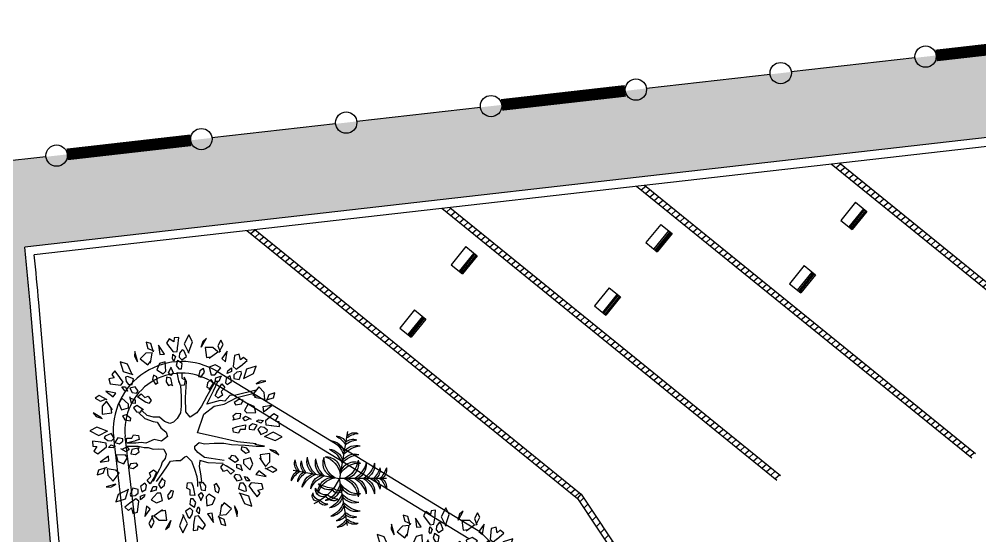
# Model space of a CAD drawing. Extents: x 506 to 706, y 928 to 1038.
# Drawn here: x 544.06 to 560.54, y 967.39 to 976.25 of the extents above; entities that cross this region are included whole.
import ezdxf

# ---------------------------------------------------------------- set-up
doc = ezdxf.new("R2010")
doc.units = 0
doc.header["$LTSCALE"] = 3
doc.header["$MEASUREMENT"] = 0
doc.layers.get('0').update_dxf_attribs({"color": 3, "linetype": 'CONTINUOUS'})
for name, color, linetype in [('BARDA-REJA', 160, 'CONTINUOUS'), ('HAYCH', 30, 'CONTINUOUS'), ('LIN-ESCALERA', 41, 'CONTINUOUS'), ('TEXT', 2, 'CONTINUOUS'), ('TOPE', 200, 'CONTINUOUS')]:
    doc.layers.add(name, color=color, linetype=linetype)
pattern_1 = [(40, (1227.52297, 611.53381), (-0.060261338, 0.071816667), [])]

# ---------------------------------------------------------------- blocks, each defined once
blk = doc.blocks.new('RB15')
for points in [[(-0.1647, 0.4328), (-0.1866, 0.4735), (-0.1741, 0.4954), (-0.1584, 0.4672), (-0.1709, 0.436)], [(-0.0739, 0.461), (-0.0989, 0.5048), (-0.0802, 0.4891), (-0.0708, 0.4579)], [(-0.006, 0.4315), (-0.0259, 0.4868), (-0.0082, 0.5222), (0.0162, 0.4757), (-0.0082, 0.4293)], [(0.0493, 0.4647), (0.0449, 0.5089), (0.0692, 0.5067), (0.0715, 0.4868), (0.0958, 0.5023), (0.1091, 0.4801), (0.0737, 0.4359), (0.0538, 0.4381), (0.0493, 0.4691)], [(-0.1146, 0.4047), (-0.1584, 0.436), (-0.1334, 0.4579), (-0.0927, 0.4579), (-0.0989, 0.4078), (-0.1209, 0.4109)], [(0.1777, 0.4336), (0.1909, 0.4779), (0.2153, 0.4845), (0.2064, 0.4535), (0.1755, 0.4403)], [(-0.2774, 0.364), (-0.3118, 0.3922), (-0.293, 0.4078), (-0.2774, 0.3953), (-0.2711, 0.4234), (-0.2461, 0.4172), (-0.2398, 0.3609), (-0.2555, 0.3484), (-0.2805, 0.3671)], [(-0.127, 0.2203), (-0.1176, 0.1514), (-0.1114, 0.117), (-0.0864, 0.0826), (-0.0676, 0.0669), (-0.0551, 0.0669), (-0.0363, 0.0888), (-0.0426, 0.117), (-0.0394, 0.1671), (-0.0394, 0.2172), (-0.0457, 0.2579), (-0.0488, 0.3299), (-0.0551, 0.3862), (-0.0551, 0.43), (-0.0457, 0.3799)], [(0.1932, 0.3783), (0.1843, 0.4314), (0.2175, 0.4292), (0.2463, 0.4004), (0.2065, 0.3695), (0.1932, 0.3872)], [(0.2618, 0.3894), (0.275, 0.438), (0.2773, 0.4137), (0.2618, 0.3849)], [(-0.293, 0.3015), (-0.3462, 0.3265), (-0.3588, 0.364), (-0.3087, 0.3484), (-0.293, 0.2983)], [(-0.0708, 0.3077), (-0.0896, 0.3327), (-0.0833, 0.3515), (-0.0645, 0.339), (-0.0583, 0.3108), (-0.0739, 0.3077)], [(-0.0426, 0.3862), (-0.0332, 0.2892), (-0.0019, 0.1514), (0.0137, 0.0794), (0.1076, 0.1139), (0.1482, 0.1671), (0.1576, 0.2203), (0.192, 0.286), (0.2139, 0.3768), (0.2296, 0.3862), (0.2045, 0.2798), (0.2014, 0.2485), (0.1733, 0.2234), (0.1764, 0.1984), (0.1576, 0.1295), (0.2264, 0.164), (0.2733, 0.1859), (0.2702, 0.1702), (0.1983, 0.1295), (0.1482, 0.1014), (0.1138, 0.0763), (0.0919, 0.0419), (0.1201, 0.02), (0.192, 0.0168), (0.2733, 0.0231), (0.2952, 0.0106)], [(0.0848, 0.354), (0.0737, 0.3297), (0.087, 0.3164), (0.0981, 0.3319), (0.0826, 0.3607)], [(0.289, 0.3205), (0.314, 0.3737), (0.3515, 0.3862), (0.3359, 0.3361), (0.2859, 0.3205)], [(-0.1741, 0.3108), (-0.1647, 0.2858), (-0.1459, 0.2858), (-0.149, 0.3046), (-0.1803, 0.314)], [(-0.1146, 0.242), (-0.1365, 0.2764), (-0.124, 0.2952), (-0.1052, 0.2796), (-0.1021, 0.2577), (-0.1146, 0.2514), (-0.1177, 0.242)], [(0.0428, 0.281), (0.0538, 0.3319), (0.0295, 0.3297), (0.0295, 0.3032), (0.0118, 0.2943), (0.0162, 0.2678), (0.0361, 0.2655), (0.0428, 0.2855)], [(0.0782, 0.2633), (0.087, 0.3031), (0.1091, 0.3076), (0.1114, 0.2832), (0.0981, 0.2655), (0.0848, 0.27), (0.076, 0.2655)], [(0.1556, 0.2788), (0.16, 0.3097), (0.1777, 0.3186), (0.1822, 0.2965), (0.1667, 0.2721), (0.1534, 0.281)], [(0.3515, 0.3048), (0.3797, 0.3393), (0.3953, 0.3205), (0.3828, 0.3048), (0.411, 0.2986), (0.4047, 0.2735), (0.3484, 0.2673), (0.3359, 0.2829), (0.3547, 0.3079)], [(-0.3619, 0.2743), (-0.4106, 0.2875), (-0.3862, 0.2897), (-0.3575, 0.2743)], [(-0.3509, 0.2057), (-0.404, 0.1968), (-0.4018, 0.23), (-0.373, 0.2588), (-0.342, 0.219), (-0.3597, 0.2057)], [(-0.1522, 0.2295), (-0.1803, 0.2733), (-0.196, 0.2545), (-0.1772, 0.2358), (-0.1835, 0.217), (-0.1616, 0.2014), (-0.1459, 0.2139), (-0.1553, 0.2327)], [(-0.4062, 0.1902), (-0.4504, 0.2034), (-0.4571, 0.2278), (-0.4261, 0.2189), (-0.4128, 0.188)], [(-0.1427, 0.214), (-0.1395, 0.1358), (-0.127, 0.092), (-0.1583, 0.0888), (-0.1958, 0.0951), (-0.2334, 0.1014), (-0.2396, 0.0951)], [(0.217, 0.1796), (0.2608, 0.2078), (0.2421, 0.2234), (0.2233, 0.2047), (0.2045, 0.2109), (0.1889, 0.189), (0.2014, 0.1733), (0.2202, 0.1827)], [(0.2984, 0.2015), (0.2733, 0.1921), (0.2733, 0.1733), (0.2921, 0.1765), (0.3015, 0.2078)], [(0.4203, 0.1921), (0.461, 0.214), (0.4829, 0.2015), (0.4548, 0.1859), (0.4235, 0.1984)], [(-0.2513, 0.1681), (-0.2823, 0.1725), (-0.2911, 0.1902), (-0.269, 0.1946), (-0.2447, 0.1792), (-0.2535, 0.1659)], [(0.2296, 0.142), (0.264, 0.164), (0.2827, 0.1514), (0.2671, 0.1327), (0.2452, 0.1295), (0.2389, 0.142), (0.2296, 0.1452)], [(0.3922, 0.142), (0.4235, 0.1859), (0.4454, 0.1608), (0.4454, 0.1201), (0.3953, 0.1264), (0.3985, 0.1483)], [(-0.4372, 0.0618), (-0.4815, 0.0574), (-0.4793, 0.0817), (-0.4593, 0.0839), (-0.4748, 0.1083), (-0.4527, 0.1216), (-0.4084, 0.0862), (-0.4107, 0.0663), (-0.4416, 0.0618)], [(-0.3266, 0.0973), (-0.3022, 0.0862), (-0.289, 0.0995), (-0.3044, 0.1106), (-0.3332, 0.0951)], [(-0.2359, 0.0907), (-0.2757, 0.0995), (-0.2801, 0.1216), (-0.2558, 0.1239), (-0.2381, 0.1106), (-0.2425, 0.0973), (-0.2381, 0.0885)], [(0.2952, 0.0982), (0.3203, 0.117), (0.339, 0.1107), (0.3265, 0.092), (0.2984, 0.0857), (0.2952, 0.1014)], [(0.4485, 0.1014), (0.4923, 0.1264), (0.4766, 0.1076), (0.4454, 0.0982)], [(-0.2536, 0.0553), (-0.3045, 0.0663), (-0.3023, 0.042), (-0.2757, 0.042), (-0.2669, 0.0243), (-0.2403, 0.0287), (-0.2381, 0.0486), (-0.258, 0.0553)], [(-0.2334, -0.1334), (-0.1864, -0.099), (-0.1552, -0.0771), (-0.1301, -0.0614), (-0.127, -0.0332), (-0.127, -0.0082), (-0.1082, 0.0137), (-0.1051, 0.0231), (-0.1301, 0.0481), (-0.1708, 0.0638), (-0.2083, 0.0763), (-0.2365, 0.0794), (-0.2584, 0.0794)], [(0.419, 0.0334), (0.4743, 0.0533), (0.5097, 0.0357), (0.4633, 0.0113), (0.4168, 0.0356)], [(-0.4041, 0.0065), (-0.4594, -0.0134), (-0.4948, 0.0043), (-0.4483, 0.0286), (-0.4018, 0.0043)], [(0.2685, -0.0153), (0.3194, -0.0264), (0.3172, -0.002), (0.2907, -0.002), (0.2818, 0.0157), (0.2553, 0.0112), (0.2531, -0.0087), (0.273, -0.0153)], [(-0.2803, -0.0583), (-0.3053, -0.0771), (-0.3241, -0.0708), (-0.3115, -0.052), (-0.2834, -0.0458), (-0.2803, -0.0614)], [(0.2514, -0.0082), (0.1983, -0.0051), (0.1482, -0.0051), (0.1138, -0.0082), (0.0857, -0.027), (0.0669, -0.0458), (0.0607, -0.0645), (0.07, -0.0927), (0.0919, -0.1178), (0.0919, -0.1491), (0.1013, -0.1835), (0.1263, -0.2117)], [(0.2508, -0.0507), (0.2907, -0.0596), (0.2951, -0.0817), (0.2707, -0.0839), (0.253, -0.0706), (0.2575, -0.0574), (0.253, -0.0485)], [(0.3415, -0.0573), (0.3172, -0.0463), (0.3039, -0.0596), (0.3194, -0.0706), (0.3482, -0.0551)], [(0.4522, -0.0219), (0.4964, -0.0175), (0.4942, -0.0418), (0.4743, -0.044), (0.4898, -0.0683), (0.4676, -0.0816), (0.4234, -0.0462), (0.4256, -0.0263), (0.4566, -0.0219)], [(-0.4335, -0.0614), (-0.4773, -0.0865), (-0.4617, -0.0677), (-0.4304, -0.0583)], [(-0.3772, -0.1021), (-0.4085, -0.1459), (-0.4304, -0.1209), (-0.4304, -0.0802), (-0.3804, -0.0865), (-0.3835, -0.1084)], [(-0.2146, -0.1021), (-0.249, -0.124), (-0.2678, -0.1115), (-0.2521, -0.0927), (-0.2302, -0.0896), (-0.224, -0.1021), (-0.2146, -0.1052)], [(-0.0551, -0.2899), (-0.0551, -0.2305), (-0.0613, -0.1991), (-0.0613, -0.1772), (-0.0707, -0.1522), (-0.0676, -0.124), (-0.0707, -0.0959), (-0.0957, -0.0833), (-0.1176, -0.0896), (-0.1364, -0.1052), (-0.1583, -0.1115), (-0.1708, -0.1178), (-0.1927, -0.1303), (-0.2177, -0.1428), (-0.2334, -0.1522)], [(0.1138, -0.2273), (0.0857, -0.196), (0.07, -0.1522), (0.0669, -0.1303), (0.0388, -0.1115), (0.0169, -0.0833), (-0.005, -0.0771), (-0.0301, -0.1084), (-0.0207, -0.1459), (-0.0394, -0.1898), (-0.0363, -0.2148), (-0.0394, -0.243), (-0.0394, -0.2868)], [(-0.4054, -0.1522), (-0.446, -0.1741), (-0.4679, -0.1616), (-0.4398, -0.1459), (-0.4085, -0.1585)], [(-0.2834, -0.1616), (-0.2584, -0.1522), (-0.2584, -0.1334), (-0.2771, -0.1365), (-0.2865, -0.1678)], [(-0.2021, -0.1397), (-0.2459, -0.1678), (-0.2271, -0.1835), (-0.2083, -0.1647), (-0.1896, -0.171), (-0.1739, -0.1491), (-0.1864, -0.1334), (-0.2052, -0.1428)], [(0.2663, -0.1282), (0.2973, -0.1326), (0.3061, -0.1503), (0.284, -0.1547), (0.2596, -0.1392), (0.2685, -0.126)], [(0.1671, -0.1896), (0.1953, -0.2334), (0.2109, -0.2146), (0.1922, -0.1958), (0.1984, -0.1771), (0.1765, -0.1614), (0.1609, -0.174), (0.1703, -0.1927)], [(0.3658, -0.1657), (0.4189, -0.1569), (0.4167, -0.1901), (0.3879, -0.2188), (0.357, -0.179), (0.3747, -0.1657)], [(0.4212, -0.1502), (0.4654, -0.1635), (0.472, -0.1878), (0.4411, -0.179), (0.4278, -0.148)], [(-0.3366, -0.2649), (-0.3647, -0.2993), (-0.3804, -0.2805), (-0.3678, -0.2649), (-0.396, -0.2586), (-0.3897, -0.2336), (-0.3334, -0.2273), (-0.3209, -0.243), (-0.3397, -0.268)], [(-0.1407, -0.2388), (-0.1451, -0.2698), (-0.1628, -0.2787), (-0.1672, -0.2565), (-0.1517, -0.2322), (-0.1384, -0.2411)], [(-0.0632, -0.2234), (-0.0721, -0.2632), (-0.0942, -0.2676), (-0.0964, -0.2433), (-0.0831, -0.2256), (-0.0699, -0.23), (-0.061, -0.2256)], [(-0.0278, -0.2411), (-0.0389, -0.292), (-0.0145, -0.2898), (-0.0145, -0.2632), (0.0032, -0.2544), (-0.0013, -0.2278), (-0.0212, -0.2256), (-0.0278, -0.2455)], [(0.1296, -0.2021), (0.1515, -0.2365), (0.139, -0.2553), (0.1202, -0.2396), (0.117, -0.2177), (0.1296, -0.2115), (0.1327, -0.2021)], [(0.3769, -0.2343), (0.4255, -0.2476), (0.4012, -0.2498), (0.3724, -0.2343)], [(-0.274, -0.2805), (-0.299, -0.3338), (-0.3366, -0.3463), (-0.3209, -0.2962), (-0.2709, -0.2805)], [(-0.0698, -0.3141), (-0.0588, -0.2898), (-0.0721, -0.2765), (-0.0831, -0.292), (-0.0676, -0.3207)], [(0.0857, -0.2678), (0.1045, -0.2928), (0.0983, -0.3116), (0.0795, -0.2991), (0.0732, -0.2709), (0.0889, -0.2678)], [(0.189, -0.2709), (0.1796, -0.2459), (0.1609, -0.2459), (0.164, -0.2647), (0.1953, -0.274)], [(0.308, -0.2615), (0.3612, -0.2866), (0.3737, -0.3241), (0.3236, -0.3084), (0.308, -0.2584)], [(-0.1782, -0.3384), (-0.1694, -0.3915), (-0.2025, -0.3893), (-0.2313, -0.3605), (-0.1915, -0.3295), (-0.1782, -0.3472)], [(0.2923, -0.3241), (0.3268, -0.3522), (0.308, -0.3679), (0.2923, -0.3554), (0.2861, -0.3835), (0.261, -0.3773), (0.2548, -0.321), (0.2704, -0.3084), (0.2955, -0.3272)], [(-0.2468, -0.3494), (-0.2601, -0.3981), (-0.2623, -0.3738), (-0.2468, -0.345)], [(0.0209, -0.3916), (0.0409, -0.4469), (0.0232, -0.4823), (-0.0012, -0.4358), (0.0231, -0.3894)], [(0.1296, -0.3647), (0.1734, -0.396), (0.1483, -0.4179), (0.1076, -0.4179), (0.1139, -0.3679), (0.1358, -0.371)], [(-0.1627, -0.3937), (-0.176, -0.438), (-0.2003, -0.4446), (-0.1915, -0.4136), (-0.1605, -0.4003)], [(-0.0344, -0.4247), (-0.0299, -0.469), (-0.0543, -0.4668), (-0.0565, -0.4469), (-0.0808, -0.4623), (-0.0941, -0.4402), (-0.0587, -0.396), (-0.0388, -0.3982), (-0.0344, -0.4292)], [(0.0889, -0.421), (0.1139, -0.4648), (0.0951, -0.4492), (0.0857, -0.4179)], [(0.1796, -0.3929), (0.2016, -0.4336), (0.189, -0.4555), (0.1734, -0.4273), (0.1859, -0.396)]]:
    blk.add_lwpolyline(points)
for points in [[(-0.2085, 0.4391), (-0.1803, 0.4016), (-0.1991, 0.3859)], [(0.0272, 0.447), (0.0405, 0.4293), (0.0427, 0.4094), (0.0295, 0.3961), (0.0051, 0.4116), (0.0184, 0.4426)], [(0.1511, 0.4691), (0.1445, 0.4226), (0.1202, 0.4248)], [(0.0317, 0.3496), (0.0273, 0.3762), (0.0516, 0.3917), (0.0582, 0.3673), (0.045, 0.3496)], [(0.0626, 0.4116), (0.0715, 0.3894), (0.0781, 0.4005), (0.0759, 0.4248), (0.0626, 0.4116)], [(-0.2304, 0.3359), (-0.2085, 0.3265), (-0.2116, 0.339), (-0.2304, 0.3546), (-0.2304, 0.3359)], [(-0.1428, 0.3202), (-0.1741, 0.3546), (-0.1459, 0.3703), (-0.1146, 0.3578), (-0.124, 0.3202)], [(0.1136, 0.3385), (0.1158, 0.385), (0.1467, 0.3761), (0.16, 0.3451), (0.1268, 0.3252)], [(-0.2805, 0.3359), (-0.2586, 0.3327), (-0.2429, 0.3202), (-0.2429, 0.3015), (-0.2711, 0.2952), (-0.2836, 0.3265)], [(-0.2085, 0.2702), (-0.2304, 0.2858), (-0.2242, 0.314), (-0.2022, 0.3015), (-0.1991, 0.2796)], [(0.3234, 0.3079), (0.3203, 0.286), (0.3077, 0.2704), (0.289, 0.2704), (0.2827, 0.2986), (0.314, 0.3111)], [(0.2577, 0.236), (0.2733, 0.2579), (0.3015, 0.2516), (0.289, 0.2297), (0.2671, 0.2266)], [(0.3234, 0.2579), (0.314, 0.236), (0.3265, 0.2391), (0.3422, 0.2579), (0.3234, 0.2579)], [(0.3077, 0.1702), (0.3422, 0.2015), (0.3578, 0.1733), (0.3453, 0.142), (0.3077, 0.1514)], [(0.4266, 0.236), (0.3891, 0.2078), (0.3734, 0.2266)], [(-0.4416, 0.1636), (-0.3951, 0.157), (-0.3974, 0.1326)], [(-0.3111, 0.126), (-0.3575, 0.1282), (-0.3487, 0.1592), (-0.3177, 0.1725), (-0.2978, 0.1393)], [(-0.4195, 0.0397), (-0.4018, 0.053), (-0.3819, 0.0552), (-0.3686, 0.0419), (-0.3841, 0.0176), (-0.4151, 0.0309)], [(-0.3841, 0.0751), (-0.362, 0.084), (-0.373, 0.0906), (-0.3974, 0.0884), (-0.3841, 0.0751)], [(-0.3222, 0.0442), (-0.3487, 0.0397), (-0.3642, 0.0641), (-0.3399, 0.0707), (-0.3222, 0.0574)], [(0.3371, -0.0042), (0.3637, 0.0002), (0.3792, -0.0241), (0.3548, -0.0308), (0.3371, -0.0175)], [(0.4345, 0.0002), (0.4168, -0.0131), (0.3969, -0.0153), (0.3836, -0.002), (0.3991, 0.0223), (0.4301, 0.0091)], [(0.3991, -0.0352), (0.3769, -0.0441), (0.388, -0.0507), (0.4123, -0.0485), (0.3991, -0.0352)], [(0.326, -0.0861), (0.3725, -0.0883), (0.3636, -0.1193), (0.3327, -0.1326), (0.3128, -0.0994)], [(0.4566, -0.1237), (0.4101, -0.1171), (0.4123, -0.0927)], [(-0.2928, -0.1303), (-0.3272, -0.1616), (-0.3428, -0.1334), (-0.3303, -0.1021), (-0.2928, -0.1115)], [(-0.4116, -0.196), (-0.3741, -0.1678), (-0.3585, -0.1866)], [(-0.2427, -0.196), (-0.2584, -0.2179), (-0.2865, -0.2117), (-0.274, -0.1898), (-0.2521, -0.1866)], [(-0.3084, -0.2179), (-0.299, -0.196), (-0.3115, -0.1991), (-0.3272, -0.2179), (-0.3084, -0.2179)], [(-0.3084, -0.268), (-0.3053, -0.2461), (-0.2928, -0.2305), (-0.274, -0.2305), (-0.2678, -0.2586), (-0.299, -0.2711)], [(0.2235, -0.2303), (0.2454, -0.2459), (0.2391, -0.274), (0.2172, -0.2615), (0.2141, -0.2396)], [(-0.0986, -0.2986), (-0.1008, -0.3451), (-0.1318, -0.3362), (-0.1451, -0.3052), (-0.1119, -0.2853)], [(0.1577, -0.2803), (0.189, -0.3147), (0.1609, -0.3303), (0.1296, -0.3178), (0.139, -0.2803)], [(0.2454, -0.2959), (0.2235, -0.2866), (0.2266, -0.2991), (0.2454, -0.3147), (0.2454, -0.2959)], [(0.2955, -0.2959), (0.2736, -0.2928), (0.2579, -0.2803), (0.2579, -0.2615), (0.2861, -0.2553), (0.2986, -0.2866)], [(-0.0167, -0.3097), (-0.0123, -0.3362), (-0.0366, -0.3517), (-0.0433, -0.3274), (-0.03, -0.3097)], [(-0.1362, -0.4291), (-0.1295, -0.3827), (-0.1052, -0.3849)], [(-0.0477, -0.3716), (-0.0565, -0.3495), (-0.0632, -0.3606), (-0.0609, -0.3849), (-0.0477, -0.3716)], [(-0.0123, -0.407), (-0.0255, -0.3893), (-0.0278, -0.3694), (-0.0145, -0.3562), (0.0099, -0.3717), (-0.0034, -0.4026)], [(0.2235, -0.3992), (0.1953, -0.3616), (0.2141, -0.346)]]:
    blk.add_lwpolyline(points, close=True)
blk = doc.blocks.new('RB30')
for p in [(-0.0012, 0.4757), (-0.4588, 0.0917), (0.4564, 0.0917), (0.0795, -0.4467)]:
    blk.add_line(p, (-0.0012, 0.011))
for centre, radius, start, end in [((-0.0877, 0.3694), 0.1073, 36.28997, 99.62433), ((-0.1746, 0.2438), 0.2414, 44.07628, 73.37936), ((0.0852, 0.3694), 0.1073, 80.37567, 143.71003), ((0.1722, 0.2438), 0.2414, 106.62064, 135.92372), ((-0.0877, 0.306), 0.1073, 36.28997, 99.62433), ((-0.1746, 0.1804), 0.2414, 44.07628, 73.37936), ((0.0852, 0.306), 0.1073, 80.37567, 143.71003), ((0.1722, 0.1804), 0.2414, 106.62064, 135.92372), ((-0.1356, 0.211), 0.1485, 25.24891, 95.39371), ((-0.2138, 0.1183), 0.249, 31.37119, 75.03657), ((0.1332, 0.211), 0.1485, 84.60629, 154.75109), ((0.2114, 0.1183), 0.249, 104.96343, 148.62881), ((-0.3392, 0.1583), 0.1073, 160.37567, 223.71003), ((-0.2004, 0.2222), 0.2414, 186.62064, 215.92372), ((-0.1749, 0.178), 0.1485, 164.60629, 234.75109), ((-0.07, 0.239), 0.249, 184.96343, 228.62881), ((-0.0917, 0.1633), 0.1485, 164.60629, 234.75109), ((0.0132, 0.2243), 0.249, 184.96343, 228.62881), ((-0.1447, 0.0544), 0.1448, 3.42594, 103.63458), ((-0.2048, -0.0224), 0.2191, 21.66646, 83.18779), ((-0.0191, 0.1598), 0.1448, 156.36542, 256.57406), ((0.067, 0.2057), 0.2191, 176.81221, 238.33354), ((-0.1356, 0.1265), 0.1485, 25.24891, 95.39371), ((-0.2138, 0.0338), 0.249, 31.37119, 75.03657), ((0.1423, 0.0544), 0.1448, 76.36542, 176.57406), ((0.1332, 0.1265), 0.1485, 84.60629, 154.75109), ((0.2114, 0.0338), 0.249, 104.96343, 148.62881), ((0.2024, -0.0224), 0.2191, 96.81221, 158.33354), ((-0.0694, 0.2057), 0.2191, 301.66646, 3.18779), ((0.0167, 0.1598), 0.1448, 283.42594, 23.63458), ((-0.0156, 0.2243), 0.249, 311.37119, 355.03657), ((0.0893, 0.1633), 0.1485, 305.24891, 15.39371), ((0.0676, 0.239), 0.249, 311.37119, 355.03657), ((0.1725, 0.178), 0.1485, 305.24891, 15.39371), ((0.198, 0.2222), 0.2414, 324.07628, 353.37936), ((0.3368, 0.1583), 0.1073, 316.28997, 19.62433), ((-0.2768, 0.1473), 0.1073, 160.37567, 223.71003), ((-0.138, 0.2112), 0.2414, 186.62064, 215.92372), ((0.1356, 0.2112), 0.2414, 324.07628, 353.37936), ((0.2744, 0.1473), 0.1073, 316.28997, 19.62433), ((-0.3692, -0.0119), 0.1073, 116.28997, 179.62433), ((-0.2607, -0.1194), 0.2414, 124.07628, 153.37936), ((-0.3068, -0.0229), 0.1073, 116.28997, 179.62433), ((-0.1982, -0.1304), 0.2414, 124.07628, 153.37936), ((-0.2216, -0.0866), 0.1485, 105.24891, 175.39371), ((-0.1439, -0.1798), 0.249, 111.37119, 155.03657), ((-0.1383, -0.1013), 0.1485, 105.24891, 175.39371), ((-0.0606, -0.1945), 0.249, 111.37119, 155.03657), ((0.2147, -0.4422), 0.502, 115.47721, 156.6585), ((-0.0689, -0.1228), 0.1448, 83.42594, 183.63458), ((-0.0037, -0.1953), 0.2191, 101.66646, 163.18779), ((-0.0907, -0.0065), 0.0523, 114.22575, 255.12788), ((-0.0491, 0.0055), 0.0725, 150.43977, 228.66943), ((0.0013, -0.1953), 0.2191, 16.81221, 78.33354), ((0.0665, -0.1228), 0.1448, 356.36542, 96.57406), ((0.0582, -0.1945), 0.249, 24.96343, 68.62881), ((0.1359, -0.1013), 0.1485, 4.60629, 74.75109), ((0.1415, -0.1798), 0.249, 24.96343, 68.62881), ((0.2192, -0.0866), 0.1485, 4.60629, 74.75109), ((0.1958, -0.1304), 0.2414, 26.62064, 55.92372), ((0.3044, -0.0229), 0.1073, 0.37567, 63.71003), ((-0.1371, -0.0502), 0.0808, 144.98654, 244.40339), ((0.0271, 0.0268), 0.2323, 187.57587, 215.89417), ((-0.2075, 0.0084), 0.2191, 286.81221, 348.33354), ((-0.135, -0.0568), 0.1448, 266.36542, 6.57406), ((0.009, -0.0936), 0.1204, 161.44767, 239.36723), ((0.2939, -0.012), 0.3925, 185.40074, 208.13904), ((0.1476, -0.0069), 0.1448, 193.42594, 293.63458), ((0.1935, 0.0791), 0.2191, 211.66646, 273.18779), ((-0.208, -0.1383), 0.0535, 139.742, 258.74753), ((-0.1356, -0.096), 0.1162, 184.61802, 228.21064), ((-0.1381, -0.1759), 0.0744, 185.18449, 268.65396), ((-0.1072, -0.1558), 0.0712, 138.87442, 278.97626), ((-0.0453, -0.1217), 0.1161, 173.75364, 244.09705), ((-0.2066, -0.0485), 0.249, 294.96343, 338.62881), ((-0.1135, -0.1262), 0.1485, 274.60629, 344.75109), ((0.2122, 0.0254), 0.249, 221.37119, 265.03657), ((0.1512, -0.0795), 0.1485, 215.24891, 285.39371), ((-0.1686, -0.2058), 0.053, 167.05775, 302.85325), ((-0.1919, -0.1317), 0.249, 294.96343, 338.62881), ((-0.0988, -0.2094), 0.1485, 274.60629, 344.75109), ((0.2268, -0.0579), 0.249, 221.37119, 265.03657), ((0.1659, -0.1627), 0.1485, 215.24891, 285.39371), ((-0.1426, -0.186), 0.2414, 296.62064, 325.92372), ((-0.0351, -0.2946), 0.1073, 270.37567, 333.71003), ((0.199, -0.1258), 0.2414, 234.07628, 263.37936), ((0.1352, -0.2646), 0.1073, 226.28997, 289.62433), ((-0.1316, -0.2485), 0.2414, 296.62064, 325.92372), ((-0.0241, -0.3571), 0.1073, 270.37567, 333.71003), ((0.21, -0.1882), 0.2414, 234.07628, 263.37936), ((0.1462, -0.327), 0.1073, 226.28997, 289.62433)]:
    blk.add_arc(centre, radius, start, end)

msp = doc.modelspace()

# ---------------------------------------------------------------- hatches: boundary and pattern name
at = {"layer": 'HAYCH'}
h = msp.add_hatch(dxfattribs=at)
h.set_pattern_fill('DOTS', color=256, scale=7, style=0)
h.set_pattern_definition([(0, (1271.9695, 616.589), (0.21875, 0.4375), [0, -0.4375])])
h.paths.add_polyline_path([(654.969, 986.47), (537.829, 973.132), (540.94, 966.855), (542.79, 964.41), (544.795, 964.969), (544.157, 972.343), (655.103, 984.975)])
at = {"layer": 'LIN-ESCALERA'}
h = msp.add_hatch(dxfattribs=at)
h.set_pattern_fill('ANSI31', color=256, style=0)
h.set_pattern_definition([(45, (1271.9695, 616.589), (-0.088388348, 0.088388348), [])])
h.paths.add_polyline_path([(553.702, 968.109), (553.639, 968.032), (558.335, 960.981), (558.389, 961.058)])
at = {"layer": 'TEXT'}
h = msp.add_hatch(dxfattribs=at)
h.set_pattern_fill('ANSI31', color=256, scale=0.75, angle=355, style=0)
h.set_pattern_definition([(40, (1234.204905, 612.29461), (-0.060261338, 0.071816667), [])])
h.paths.add_polyline_path([(558.13, 973.788), (557.991, 973.772), (563.741, 969.109), (563.804, 969.187)])
h = msp.add_hatch(dxfattribs=at)
h.set_pattern_fill('ANSI31', color=256, scale=0.75, angle=355, style=0)
h.set_pattern_definition([(40, (1230.86394, 611.91421), (-0.060261338, 0.071816667), [])])
h.paths.add_polyline_path([(554.789, 973.408), (554.65, 973.392), (560.4, 968.729), (560.463, 968.806)])
h = msp.add_hatch(dxfattribs=at)
h.set_pattern_fill('ANSI31', color=256, scale=0.75, angle=355, style=0)
h.set_pattern_definition(pattern_1)
h.paths.add_polyline_path([(551.448, 973.027), (551.309, 973.012), (557.059, 968.348), (557.122, 968.426)])
h = msp.add_hatch(dxfattribs=at)
h.set_pattern_fill('ANSI31', color=256, scale=0.75, angle=355, style=0)
h.set_pattern_definition(pattern_1)
h.paths.add_polyline_path([(548.107, 972.647), (547.968, 972.631), (553.639, 968.032), (553.702, 968.109)])

# ---------------------------------------------------------------- linework, layer by layer
at = {"layer": 'BARDA-REJA', "const_width": 0.2}
for points in [[(561.91, 975.874), (559.789, 975.632)], [(554.458, 975.025), (552.337, 974.784)], [(547.006, 974.177), (544.885, 973.935)]]:
    msp.add_lwpolyline(points, dxfattribs=at)
at = {"layer": 'LIN-ESCALERA'}
for p, q in [((655.103, 984.975), (544.157, 972.343)), ((655.058, 984.819), (544.322, 972.211)), ((561.91, 975.874), (559.789, 975.632)), ((559.426, 975.591), (557.305, 975.349)), ((556.942, 975.308), (554.821, 975.067)), ((554.458, 975.025), (552.337, 974.784)), ((551.974, 974.742), (549.853, 974.501)), ((549.49, 974.46), (547.369, 974.218)), ((547.006, 974.177), (544.885, 973.935)), ((544.522, 973.894), (542.401, 973.653)), ((544.795, 964.969), (544.249, 971.381)), ((544.939, 965.045), (544.399, 971.393)), ((547.463, 970.21), (551.879, 967.515)), ((547.359, 970.039), (551.775, 967.344)), ((546.002, 966.367), (545.685, 969.071)), ((546.2, 966.39), (545.883, 969.094)), ((553.702, 968.109), (558.389, 961.058)), ((553.639, 968.032), (558.335, 960.981))]:
    msp.add_line(p, q, dxfattribs=at)
for centre in [(559.607, 975.612), (557.123, 975.329), (554.639, 975.046), (552.155, 974.763), (549.671, 974.48), (547.187, 974.197), (544.704, 973.915)]:
    msp.add_circle(centre, 0.183, dxfattribs=at)
for centre, radius, start, end in [((498.649, 967.5), 45.765, 4.8646, 6.0747), ((498.649, 967.5), 45.915, 4.8646, 5.8889), ((546.851, 969.207), 1.175, 58.6028, 186.6837), ((546.851, 969.207), 0.975, 58.6028, 186.6837), ((551.358, 966.661), 1, 29.0687, 58.6028)]:
    msp.add_arc(centre, radius, start, end, dxfattribs=at)
at = {"layer": 'TEXT'}
for p, q in [((557.991, 973.772), (563.741, 969.109)), ((558.13, 973.788), (563.804, 969.187)), ((554.65, 973.392), (560.4, 968.729)), ((554.789, 973.408), (560.463, 968.806)), ((551.309, 973.012), (557.059, 968.348)), ((551.448, 973.027), (557.122, 968.426)), ((547.968, 972.631), (553.639, 968.032)), ((548.107, 972.647), (553.702, 968.109)), ((553.639, 968.032), (553.702, 968.109))]:
    msp.add_line(p, q, dxfattribs=at)
at = {"layer": 'TOPE'}
for p, q in [((558.406, 973.114), (558.154, 972.803)), ((558.542, 973.004), (558.29, 972.693)), ((558.406, 973.114), (558.6, 972.956)), ((558.561, 972.988), (558.309, 972.677)), ((558.581, 972.972), (558.329, 972.662)), ((558.6, 972.956), (558.348, 972.646)), ((555.065, 972.734), (554.813, 972.423)), ((555.065, 972.734), (555.259, 972.576)), ((558.154, 972.803), (558.348, 972.646)), ((555.201, 972.623), (554.949, 972.313)), ((555.22, 972.608), (554.968, 972.297)), ((555.24, 972.592), (554.988, 972.281)), ((555.259, 972.576), (555.007, 972.265)), ((551.724, 972.353), (551.472, 972.042)), ((551.724, 972.353), (551.918, 972.196)), ((554.813, 972.423), (555.007, 972.265)), ((551.86, 972.243), (551.608, 971.932)), ((551.879, 972.227), (551.627, 971.916)), ((551.899, 972.211), (551.647, 971.901)), ((551.918, 972.196), (551.666, 971.885)), ((551.472, 972.042), (551.666, 971.885)), ((557.524, 972.027), (557.272, 971.716)), ((557.524, 972.027), (557.718, 971.869)), ((557.66, 971.916), (557.408, 971.606)), ((557.679, 971.901), (557.427, 971.59)), ((557.699, 971.885), (557.447, 971.574)), ((557.718, 971.869), (557.466, 971.558)), ((557.272, 971.716), (557.466, 971.558)), ((554.183, 971.646), (553.931, 971.336)), ((554.319, 971.536), (554.067, 971.225)), ((554.338, 971.52), (554.086, 971.21)), ((554.183, 971.646), (554.377, 971.489)), ((554.358, 971.504), (554.106, 971.194)), ((554.377, 971.489), (554.125, 971.178)), ((550.842, 971.266), (550.59, 970.955)), ((550.842, 971.266), (551.036, 971.108)), ((553.931, 971.336), (554.125, 971.178)), ((550.978, 971.156), (550.726, 970.845)), ((550.997, 971.14), (550.745, 970.829)), ((551.017, 971.124), (550.765, 970.813)), ((551.036, 971.108), (550.784, 970.798)), ((550.59, 970.955), (550.784, 970.798))]:
    msp.add_line(p, q, dxfattribs=at)

# ---------------------------------------------------------------- block references
at = {"extrusion": (0, 0, -1), "rotation": 90}
for name, p, xscale, yscale, zscale in [('RB15', (-546.858, 969.115), 3.383646578049593, 3.27991171069749, -33.83646578049593), ('RB30', (-549.537, 968.377), 1.763376875649965, 1.732242534133275, -17.63376875649965), ('RB15', (-551.263, 966.15), 3.383646578049593, 3.27991171069749, -33.83646578049593)]:
    msp.add_blockref(name, p, dxfattribs=dict(at, xscale=xscale, yscale=yscale, zscale=zscale))

doc.saveas('drawing.dxf')
